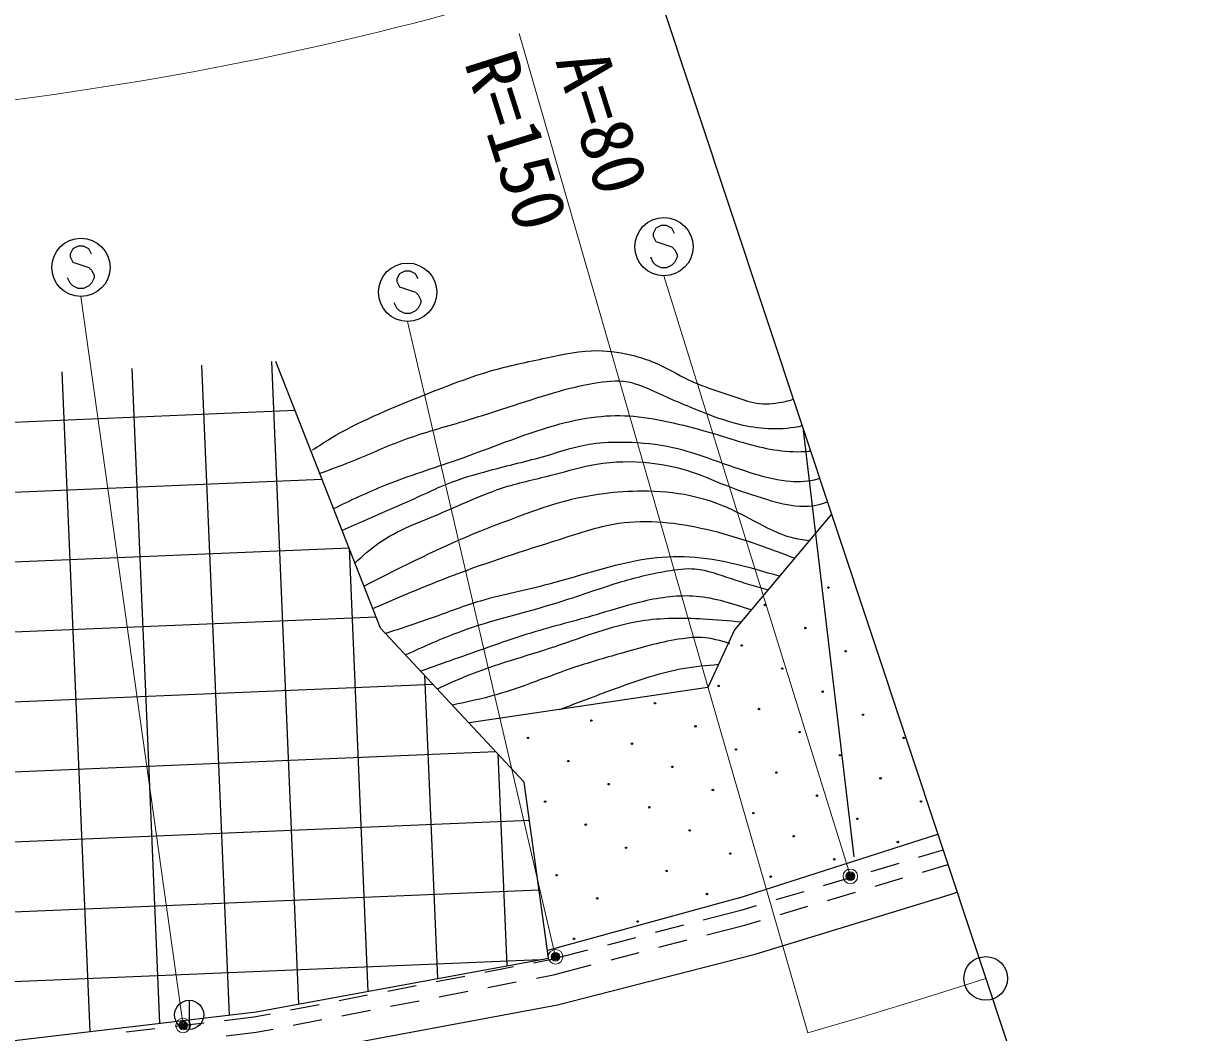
# Model space of a CAD drawing. Units: millimetres, scale not verified. Extents: x 40000 to 680000, y 20000 to 380000.
# Drawn here: x 426328 to 466301, y 284566 to 319217 of the extents above; entities that cross this region are included whole.
import ezdxf
from ezdxf.enums import TextEntityAlignment as Align

# ---------------------------------------------------------------- set-up
doc = ezdxf.new("R2010")
doc.units = ezdxf.units.MM
doc.header["$LTSCALE"] = 1000
doc.header["$PDMODE"] = 32
doc.header["$PDSIZE"] = 500
doc.linetypes.add('CHAIN', pattern=[18.5, 12, -1.5, 3.5, -1.5])
for name, color, linetype, lineweight in [('M-BGD', 7, 'Continuous', 25), ('M-BMK', 2, 'CHAIN', 13), ('M-BMK-OTRS', 5, 'Continuous', 25), ('M-BMK-SRVR', 3, 'Continuous', 25), ('M-STR-HTXT', 7, 'Continuous', 13), ('M-STR-STRC', 7, 'Continuous', 25)]:
    doc.layers.add(name, color=color, linetype=linetype, lineweight=lineweight)
doc.styles.add('ＭＳ ゴシック', font='')
doc.styles.get('ＭＳ ゴシック').set_extended_font_data('MS Gothic')

msp = doc.modelspace()

# ---------------------------------------------------------------- linework, layer by layer
at = {"layer": 'M-BGD'}
for p, q in [((432451, 307483), (433390, 285169)), ((434848, 307602), (435776, 285547)), ((438595, 298456), (435002, 307609)), ((427656, 307247), (428609, 284607)), ((430054, 307365), (431000, 284888)), ((397263, 304320), (435658, 305936)), ((454847, 290598), (453113, 305254)), ((395361, 301838), (436586, 303573)), ((393459, 299356), (437514, 301210)), ((437520, 301196), (438160, 285986)), ((391557, 296874), (438442, 298847)), ((443526, 293172), (438595, 298456)), ((440105, 296838), (440544, 286424)), ((389655, 294391), (440395, 296527)), ((389119, 291967), (442552, 294216)), ((442621, 294142), (442927, 286863)), ((444355, 287126), (443526, 293172)), ((388657, 289545), (443705, 291862)), ((450868, 289179), (457722, 291385)), ((457583, 290736), (457050, 290577)), ((457904, 290837), (457583, 290736)), ((456379, 290377), (455421, 290092)), ((457196, 290078), (457735, 290238)), ((457735, 290238), (458068, 290343)), ((454750, 289892), (453792, 289607)), ((455567, 289593), (456525, 289878)), ((388196, 287124), (444033, 289474)), ((453121, 289407), (452162, 289122)), ((450868, 289179), (444319, 287392)), ((453937, 289108), (454896, 289393)), ((450959, 288764), (449669, 288429)), ((451491, 288922), (450959, 288764)), ((452308, 288623), (453266, 288908)), ((448991, 288253), (448023, 288002)), ((449796, 287925), (451098, 288263)), ((451098, 288263), (451637, 288423)), ((447346, 287826), (446378, 287575)), ((448151, 287498), (449118, 287749)), ((444070, 287073), (389502, 284776)), ((444411, 287065), (443843, 286955)), ((445700, 287399), (444411, 287065)), ((446505, 287071), (447473, 287322)), ((443156, 286822), (442175, 286631)), ((444525, 286557), (445827, 286895)), ((441487, 286498), (440506, 286308)), ((442272, 286121), (443253, 286311)), ((443941, 286444), (444525, 286557)), ((438149, 285851), (437168, 285661)), ((439818, 286175), (438837, 285984)), ((440603, 285797), (441584, 285987)), ((432022, 285678), (432022, 284678)), ((436481, 285528), (435499, 285337)), ((438934, 285473), (439916, 285664)), ((434244, 285094), (433233, 284977)), ((434812, 285204), (434244, 285094)), ((435596, 284826), (436578, 285017)), ((437265, 285150), (438247, 285340)), ((430849, 284702), (429856, 284587)), ((432538, 284897), (431545, 284782)), ((434324, 284580), (434909, 284693)), ((433292, 284461), (434324, 284580))]:
    msp.add_line(p, q, dxfattribs=at)
for points in [[(454072, 302369), (450745, 298393), (449832, 296417), (441635, 295199)], [(387777, 284922), (400105, 283879), (410828, 283581), (423114, 283960), (434319, 285278), (444355, 287126)]]:
    msp.add_lwpolyline(points, dxfattribs=at)
for centre, radius in [((453968, 299846), 25), ((451785, 299250), 25), ((453174, 298457), 25), ((450991, 297861), 25), ((454563, 297663), 25), ((452380, 297068), 25), ((450197, 296472), 25), ((453770, 296274), 25), ((448014, 295876), 25), ((451587, 295678), 25), ((455159, 295480), 25), ((445832, 295281), 25), ((449404, 295083), 25), ((443649, 294685), 25), ((452976, 294885), 25), ((456548, 294687), 25), ((447221, 294487), 25), ((450793, 294289), 25), ((445038, 293891), 25), ((454365, 294091), 25), ((448610, 293693), 25), ((452182, 293495), 25), ((446427, 293098), 25), ((455755, 293297), 25), ((449999, 292900), 25), ((453572, 292702), 25), ((444244, 292502), 25), ((447816, 292304), 25), ((457144, 292504), 25), ((451389, 292106), 25), ((454961, 291908), 25), ((445634, 291708), 25), ((449206, 291510), 25), ((452778, 291312), 25), ((456350, 291114), 25), ((447023, 290915), 25), ((450595, 290717), 25), ((454167, 290519), 25), ((444642, 289972), 25), ((448412, 290121), 25), ((451984, 289923), 25), ((446031, 289178), 25), ((449801, 289327), 25), ((447420, 288384), 25), ((445237, 287789), 25), ((432022, 285178), 500)]:
    msp.add_circle(centre, radius, dxfattribs=at)
for points, knots in [([(436259, 304575), (436466, 304709), (436673, 304843), (436884, 304970), (437831, 305538), (438859, 305962), (439888, 306376), (440707, 306706), (441526, 307030), (442369, 307283), (442999, 307460), (443640, 307593), (444287, 307734), (444873, 307857), (445462, 307981), (446057, 307981), (446483, 307978), (446911, 307911), (447324, 307798), (447582, 307729), (447834, 307643), (448077, 307536), (448449, 307370), (448798, 307158), (449164, 306980), (449683, 306732), (450237, 306575), (450791, 306383), (451059, 306290), (451326, 306192), (451604, 306160), (451897, 306129), (452198, 306174), (452492, 306239), (452583, 306260), (452674, 306283), (452762, 306309)], [0, 0, 0, 0, 1, 1, 1, 2, 2, 2, 3, 3, 3, 4, 4, 4, 5, 5, 5, 6, 6, 6, 7, 7, 7, 8, 8, 8, 9, 9, 9, 10, 10, 10, 11, 11, 11, 12, 12, 12, 12]), ([(453066, 305397), (452721, 305314), (452368, 305286), (452015, 305295), (451683, 305306), (451357, 305344), (451036, 305414), (450587, 305515), (450151, 305666), (449724, 305837), (449182, 306050), (448652, 306271), (448116, 306517), (447778, 306673), (447438, 306835), (447080, 306898), (446702, 306964), (446304, 306920), (445917, 306853), (445440, 306771), (444980, 306655), (444522, 306522), (444009, 306366), (443502, 306202), (442993, 306040), (442435, 305856), (441874, 305679), (441310, 305510), (440643, 305309), (439970, 305126), (439319, 304883), (438724, 304661), (438146, 304389), (437555, 304154), (437210, 304016), (436861, 303891), (436511, 303765)], [0, 0, 0, 0, 1, 1, 1, 2, 2, 2, 3, 3, 3, 4, 4, 4, 5, 5, 5, 6, 6, 6, 7, 7, 7, 8, 8, 8, 9, 9, 9, 10, 10, 10, 11, 11, 11, 12, 12, 12, 12]), ([(436977, 302559), (437571, 302843), (438166, 303126), (438776, 303371), (439576, 303691), (440404, 303944), (441218, 304231), (442337, 304626), (443431, 305085), (444576, 305414), (445045, 305545), (445523, 305654), (446008, 305709), (446431, 305756), (446860, 305762), (447285, 305726), (447740, 305687), (448190, 305602), (448635, 305500), (449106, 305392), (449573, 305272), (450034, 305130), (450422, 305014), (450807, 304894), (451204, 304780), (451880, 304592), (452574, 304458), (453292, 304533), (453311, 304535), (453331, 304537), (453351, 304540)], [0, 0, 0, 0, 1, 1, 1, 2, 2, 2, 3, 3, 3, 4, 4, 4, 5, 5, 5, 6, 6, 6, 7, 7, 7, 8, 8, 8, 9, 9, 9, 10, 10, 10, 10]), ([(453667, 303586), (453643, 303579), (453619, 303572), (453594, 303565), (453289, 303481), (452976, 303461), (452666, 303483), (452251, 303516), (451852, 303614), (451459, 303733), (450968, 303885), (450491, 304053), (450011, 304223), (449556, 304388), (449097, 304542), (448626, 304648), (448095, 304768), (447548, 304816), (447001, 304829), (446610, 304838), (446219, 304830), (445836, 304773), (445302, 304689), (444786, 304512), (444264, 304363), (443614, 304172), (442956, 304026), (442304, 303852), (441820, 303719), (441339, 303579), (440874, 303394), (440576, 303275), (440285, 303137), (439992, 303004), (439643, 302846), (439291, 302694), (438940, 302540), (438384, 302297), (437829, 302051), (437274, 301805)], [0, 0, 0, 0, 1, 1, 1, 2, 2, 2, 3, 3, 3, 4, 4, 4, 5, 5, 5, 6, 6, 6, 7, 7, 7, 8, 8, 8, 9, 9, 9, 10, 10, 10, 11, 11, 11, 12, 12, 12, 13, 13, 13, 13]), ([(437717, 300695), (437978, 300932), (438240, 301169), (438525, 301370), (439180, 301833), (439957, 302106), (440709, 302419), (441426, 302719), (442120, 303055), (442851, 303293), (443406, 303463), (443977, 303579), (444542, 303728), (445031, 303853), (445513, 303999), (446009, 304084), (446607, 304183), (447221, 304194), (447826, 304129), (448269, 304083), (448706, 303998), (449128, 303865), (449576, 303723), (450006, 303534), (450442, 303357), (450910, 303172), (451384, 303016), (451871, 302866), (452229, 302758), (452592, 302664), (452970, 302641), (453247, 302625), (453530, 302652), (453796, 302739), (453842, 302754), (453887, 302771), (453932, 302789)], [0, 0, 0, 0, 1, 1, 1, 2, 2, 2, 3, 3, 3, 4, 4, 4, 5, 5, 5, 6, 6, 6, 7, 7, 7, 8, 8, 8, 9, 9, 9, 10, 10, 10, 11, 11, 11, 12, 12, 12, 12]), ([(453301, 301447), (453097, 301478), (452893, 301509), (452695, 301563), (452413, 301639), (452144, 301760), (451881, 301891), (451471, 302095), (451075, 302322), (450660, 302514), (450202, 302729), (449718, 302890), (449223, 302996), (448686, 303112), (448134, 303154), (447582, 303155), (447137, 303153), (446694, 303124), (446254, 303068), (445736, 302999), (445224, 302898), (444723, 302755), (444283, 302628), (443853, 302472), (443423, 302315), (442953, 302143), (442484, 301969), (442020, 301782), (440657, 301232), (439343, 300565), (438029, 299899)], [0, 0, 0, 0, 1, 1, 1, 2, 2, 2, 3, 3, 3, 4, 4, 4, 5, 5, 5, 6, 6, 6, 7, 7, 7, 8, 8, 8, 9, 9, 9, 10, 10, 10, 10]), ([(438330, 299131), (439320, 299556), (440309, 299980), (441315, 300355), (442513, 300802), (443735, 301179), (444960, 301573), (445556, 301764), (446152, 301959), (446765, 302052), (447756, 302198), (448789, 302078), (449774, 301849), (450288, 301730), (450788, 301581), (451284, 301414), (451795, 301241), (452301, 301049), (452807, 300857)], [0, 0, 0, 0, 1, 1, 1, 2, 2, 2, 3, 3, 3, 4, 4, 4, 5, 5, 5, 6, 6, 6, 6]), ([(452286, 300234), (451265, 300535), (450245, 300835), (449196, 300891), (448700, 300918), (448197, 300889), (447705, 300817), (446568, 300651), (445482, 300253), (444369, 299963), (443589, 299757), (442797, 299614), (442028, 299385), (441465, 299217), (440915, 299004), (440360, 298806), (439832, 298618), (439300, 298445), (438768, 298271)], [0, 0, 0, 0, 1, 1, 1, 2, 2, 2, 3, 3, 3, 4, 4, 4, 5, 5, 5, 6, 6, 6, 6]), ([(439452, 297538), (440077, 297823), (440701, 298109), (441344, 298343), (442424, 298738), (443556, 298989), (444657, 299328), (445368, 299547), (446066, 299802), (446778, 300024), (447322, 300185), (447872, 300321), (448437, 300417), (448753, 300472), (449073, 300514), (449387, 300488), (449808, 300453), (450216, 300293), (450626, 300155), (451050, 300012), (451475, 299893), (451900, 299774)], [0, 0, 0, 0, 1, 1, 1, 2, 2, 2, 3, 3, 3, 4, 4, 4, 5, 5, 5, 6, 6, 6, 7, 7, 7, 7]), ([(451317, 299077), (450692, 299283), (450068, 299490), (449425, 299544), (448826, 299593), (448211, 299510), (447618, 299372), (447113, 299255), (446624, 299099), (446131, 298955), (445399, 298735), (444658, 298557), (443928, 298338), (443370, 298171), (442818, 297981), (442267, 297788), (441501, 297521), (440738, 297249), (439975, 296977)], [0, 0, 0, 0, 1, 1, 1, 2, 2, 2, 3, 3, 3, 4, 4, 4, 5, 5, 5, 6, 6, 6, 6]), ([(440543, 296369), (440874, 296522), (441204, 296675), (441541, 296813), (442529, 297217), (443564, 297486), (444584, 297828), (445561, 298155), (446523, 298549), (447531, 298707), (448233, 298817), (448957, 298812), (449672, 298773), (450110, 298749), (450545, 298711), (450979, 298673)], [0, 0, 0, 0, 1, 1, 1, 2, 2, 2, 3, 3, 3, 4, 4, 4, 5, 5, 5, 5]), ([(450588, 297919), (450265, 298018), (449942, 298116), (449612, 298135), (449393, 298147), (449172, 298124), (448952, 298092), (448269, 297994), (447609, 297810), (446951, 297620), (446386, 297455), (445823, 297297), (445267, 297111), (444363, 296808), (443480, 296428), (442562, 296167), (442069, 296026), (441565, 295920), (441061, 295813)], [0, 0, 0, 0, 1, 1, 1, 2, 2, 2, 3, 3, 3, 4, 4, 4, 5, 5, 5, 6, 6, 6, 6]), ([(444730, 295659), (445403, 295914), (446077, 296168), (446756, 296416), (447478, 296679), (448207, 296935), (448959, 297068), (449368, 297141), (449784, 297177), (450200, 297214)], [0, 0, 0, 0, 1, 1, 1, 2, 2, 2, 3, 3, 3, 3])]:
    msp.add_open_spline(points, degree=3, knots=knots, dxfattribs=at)
at = {"layer": 'M-BMK'}
msp.add_lwpolyline([(459369, 286429), (457282, 285763), (455187, 285124), (453261, 284566)], dxfattribs=at)
at = {"layer": 'M-BMK-OTRS'}
msp.add_line((435483, 358301), (480276, 223520), dxfattribs=at)
at = {"layer": 'M-BMK-SRVR'}
msp.add_circle((459369, 286430), 750, dxfattribs=at)
at = {"layer": 'M-STR-HTXT'}
for p, q in [((453261, 284566), (443356, 318863)), ((448320, 310547), (454720, 289935)), ((428305, 309838), (431814, 284816)), ((439519, 308986), (444600, 287174))]:
    msp.add_line(p, q, dxfattribs=at)
for centre, radius in [((454720, 289935), 150), ((454720, 289935), 120), ((454720, 289935), 90), ((454720, 289935), 60), ((454720, 289935), 30), ((454720, 289935), 20), ((444600, 287174), 150), ((444600, 287174), 120), ((444600, 287174), 90), ((444600, 287174), 60), ((444600, 287174), 30), ((444600, 287174), 20), ((431814, 284816), 150), ((431814, 284816), 120), ((431814, 284816), 90), ((431814, 284816), 60), ((431814, 284816), 30), ((431814, 284816), 20)]:
    msp.add_circle(centre, radius, dxfattribs=at)
msp.add_arc((411641, 428676), 113000, 269.30704, 288.60213, dxfattribs=at)
for p in [(454720, 289935), (444600, 287174), (431814, 284816)]:
    msp.add_point(p, dxfattribs=at)
at = {"layer": 'M-STR-STRC'}
for p, q in [((448229, 312275), (448047, 312184)), ((448411, 312275), (448229, 312275)), ((448593, 312184), (448411, 312275)), ((448047, 312184), (447956, 312002)), ((447956, 312002), (447956, 311911)), ((447956, 311911), (448047, 311729)), ((448684, 312002), (448593, 312184)), ((428033, 311475), (427942, 311293)), ((428214, 311566), (428033, 311475)), ((428396, 311566), (428214, 311566)), ((428578, 311475), (428396, 311566)), ((428669, 311293), (428578, 311475)), ((448047, 311729), (448593, 311547)), ((448593, 311547), (448684, 311456)), ((448684, 311456), (448775, 311275)), ((427942, 311293), (427942, 311202)), ((427942, 311202), (428033, 311020)), ((428033, 311020), (428578, 310838)), ((447956, 311002), (447866, 311184)), ((448047, 310911), (447956, 311002)), ((448684, 311002), (448593, 310911)), ((448775, 311184), (448684, 311002)), ((448775, 311275), (448775, 311184)), ((428578, 310838), (428669, 310748)), ((428669, 310748), (428760, 310566)), ((439246, 310622), (439156, 310440)), ((439428, 310713), (439246, 310622)), ((439610, 310713), (439428, 310713)), ((439792, 310622), (439610, 310713)), ((439883, 310440), (439792, 310622)), ((448229, 310820), (448047, 310911)), ((448411, 310820), (448229, 310820)), ((448593, 310911), (448411, 310820)), ((427942, 310293), (427851, 310475)), ((428033, 310202), (427942, 310293)), ((428214, 310111), (428033, 310202)), ((428578, 310202), (428396, 310111)), ((428669, 310293), (428578, 310202)), ((428760, 310475), (428669, 310293)), ((428760, 310566), (428760, 310475)), ((439156, 310440), (439156, 310349)), ((439156, 310349), (439246, 310167)), ((428396, 310111), (428214, 310111)), ((439246, 310167), (439792, 309986)), ((439792, 309986), (439883, 309895)), ((439883, 309895), (439974, 309713)), ((439156, 309440), (439065, 309622)), ((439246, 309349), (439156, 309440)), ((439883, 309440), (439792, 309349)), ((439974, 309622), (439883, 309440)), ((439974, 309713), (439974, 309622)), ((439428, 309258), (439246, 309349)), ((439610, 309258), (439428, 309258)), ((439792, 309349), (439610, 309258))]:
    msp.add_line(p, q, dxfattribs=at)
for points in [[(444669, 285527), (451453, 287257), (458114, 289297), (458385, 289391)], [(387669, 283388), (399928, 282192), (410506, 281895), (423027, 282307), (434416, 283612), (444669, 285527)]]:
    msp.add_lwpolyline(points, dxfattribs=at)
for centre in [(448320, 311547), (428305, 310838), (439519, 309986)]:
    msp.add_circle(centre, 1000, dxfattribs=at)

# ---------------------------------------------------------------- texts
at = {"layer": 'M-STR-HTXT', "style": 'ＭＳ ゴシック'}
for s, p in [('R=150', (440928, 317719)), ('A=80', (444059, 317768))]:
    msp.add_text(s, height=1833, rotation=287.492, dxfattribs=at).set_placement(p, align=Align.BOTTOM_LEFT)

doc.saveas('drawing.dxf')
